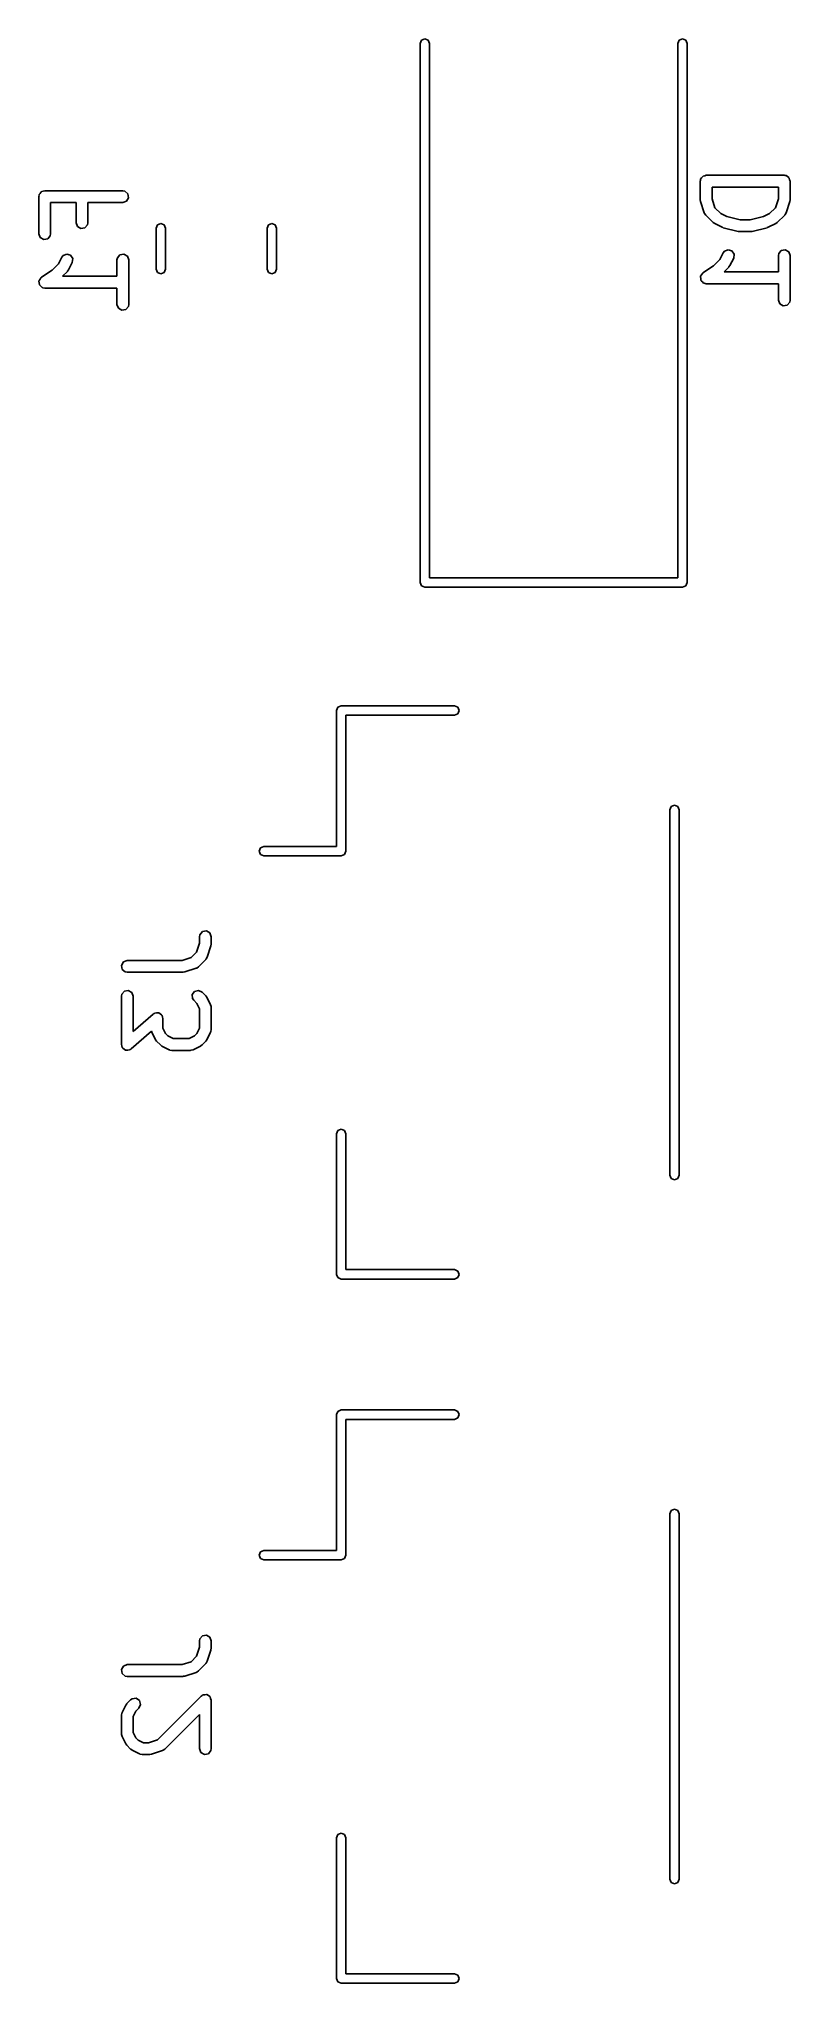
# Model space of a CAD drawing. Extents: x 3.206 to 3.584, y 0.436 to 1.416.
import ezdxf

# ---------------------------------------------------------------- set-up
doc = ezdxf.new("R2010")
doc.units = 0
doc.header["$MEASUREMENT"] = 0
doc.layers.add('BLACK', color=7, linetype='CONTINUOUS')

msp = doc.modelspace()

# ---------------------------------------------------------------- linework, layer by layer
at = {"layer": 'BLACK', "linetype": 'CONTINUOUS'}
for p, q in [((3.39768, 1.41343), (3.39837, 1.4151)), ((3.39768, 1.14177), (3.39768, 1.41343)), ((3.39837, 1.4151), (3.40004, 1.41579)), ((3.40004, 1.41579), (3.40171, 1.4151)), ((3.40171, 1.4151), (3.4024, 1.41343)), ((3.4024, 1.41343), (3.4024, 1.14413)), ((3.5276, 1.41343), (3.52829, 1.4151)), ((3.5276, 1.14413), (3.5276, 1.41343)), ((3.52829, 1.4151), (3.52996, 1.41579)), ((3.52996, 1.41579), (3.53163, 1.4151)), ((3.53163, 1.4151), (3.53232, 1.41343)), ((3.53232, 1.41343), (3.53232, 1.14177)), ((3.53891, 1.34406), (3.53898, 1.34444)), ((3.53891, 1.33469), (3.53891, 1.34406)), ((3.53896, 1.34457), (3.53902, 1.34469)), ((3.53898, 1.34444), (3.53896, 1.34457)), ((3.53902, 1.34469), (3.53909, 1.34507)), ((3.53909, 1.34507), (3.53958, 1.34566)), ((3.53958, 1.34566), (3.53997, 1.34632)), ((3.53997, 1.34632), (3.54022, 1.34641)), ((3.54022, 1.34641), (3.54039, 1.34662)), ((3.54039, 1.34662), (3.54114, 1.34675)), ((3.54114, 1.34675), (3.54187, 1.34701)), ((3.54187, 1.34701), (3.58124, 1.34701)), ((3.58124, 1.34701), (3.58162, 1.34694)), ((3.58162, 1.34694), (3.58175, 1.34697)), ((3.58175, 1.34697), (3.58186, 1.3469)), ((3.58186, 1.3469), (3.58225, 1.34683)), ((3.58225, 1.34683), (3.58283, 1.34634)), ((3.58283, 1.34634), (3.5835, 1.34596)), ((3.5835, 1.34596), (3.58359, 1.34571)), ((3.58359, 1.34571), (3.58379, 1.34554)), ((3.58379, 1.34554), (3.58393, 1.34478)), ((3.58393, 1.34478), (3.58419, 1.34406)), ((3.58419, 1.34406), (3.58419, 1.33469)), ((3.20553, 1.33625), (3.20559, 1.33663)), ((3.20553, 1.3175), (3.20553, 1.33625)), ((3.20557, 1.33676), (3.20564, 1.33687)), ((3.20559, 1.33663), (3.20557, 1.33676)), ((3.20564, 1.33687), (3.2057, 1.33726)), ((3.2057, 1.33726), (3.2062, 1.33784)), ((3.2062, 1.33784), (3.20658, 1.33851)), ((3.20658, 1.33851), (3.20683, 1.3386)), ((3.20683, 1.3386), (3.207, 1.3388)), ((3.207, 1.3388), (3.20776, 1.33894)), ((3.20776, 1.33894), (3.20848, 1.3392)), ((3.20848, 1.3392), (3.24785, 1.3392)), ((3.22427, 1.33329), (3.21143, 1.33329)), ((3.21143, 1.33329), (3.21143, 1.3175)), ((3.22427, 1.32312), (3.22427, 1.33329)), ((3.24785, 1.33329), (3.23018, 1.33329)), ((3.23018, 1.33329), (3.23018, 1.32312)), ((3.24785, 1.3392), (3.24886, 1.33902)), ((3.24975, 1.33398), (3.24785, 1.33329)), ((3.24886, 1.33902), (3.25041, 1.33772)), ((3.25076, 1.33573), (3.24975, 1.33398)), ((3.25041, 1.33772), (3.25076, 1.33573)), ((3.53893, 1.33462), (3.53891, 1.33469)), ((3.53906, 1.33375), (3.53893, 1.33462)), ((3.54094, 1.32813), (3.53906, 1.33375)), ((3.54482, 1.34111), (3.54482, 1.33516)), ((3.57828, 1.34111), (3.54482, 1.34111)), ((3.54482, 1.33516), (3.54632, 1.33066)), ((3.57678, 1.33066), (3.57828, 1.33516)), ((3.57828, 1.33516), (3.57828, 1.34111)), ((3.58404, 1.33375), (3.58216, 1.32813)), ((3.58419, 1.33469), (3.58403, 1.33382)), ((3.58403, 1.33382), (3.58404, 1.33375)), ((3.54105, 1.32799), (3.54094, 1.32813)), ((3.54106, 1.32781), (3.54105, 1.32799)), ((3.54165, 1.32697), (3.54106, 1.32781)), ((3.5454, 1.32322), (3.54165, 1.32697)), ((3.54632, 1.33066), (3.54924, 1.32774)), ((3.54924, 1.32774), (3.55227, 1.32622)), ((3.55227, 1.32622), (3.5591, 1.32451)), ((3.5591, 1.32451), (3.564, 1.32451)), ((3.564, 1.32451), (3.57083, 1.32622)), ((3.57083, 1.32622), (3.57386, 1.32774)), ((3.57386, 1.32774), (3.57678, 1.33066)), ((3.58145, 1.32697), (3.5777, 1.32322)), ((3.58152, 1.32713), (3.58145, 1.32697)), ((3.58167, 1.32723), (3.58152, 1.32713)), ((3.58216, 1.32813), (3.58167, 1.32723)), ((3.20622, 1.3156), (3.20553, 1.3175)), ((3.20797, 1.31459), (3.20622, 1.3156)), ((3.20996, 1.31494), (3.20797, 1.31459)), ((3.21125, 1.31649), (3.20996, 1.31494)), ((3.21143, 1.3175), (3.21125, 1.31649)), ((3.22497, 1.32123), (3.22427, 1.32312)), ((3.22671, 1.32022), (3.22497, 1.32123)), ((3.2287, 1.32057), (3.22671, 1.32022)), ((3.23, 1.32211), (3.2287, 1.32057)), ((3.23018, 1.32312), (3.23, 1.32211)), ((3.26469, 1.32029), (3.26538, 1.32196)), ((3.26469, 1.29971), (3.26469, 1.32029)), ((3.26538, 1.32196), (3.26705, 1.32265)), ((3.26705, 1.32265), (3.26872, 1.32196)), ((3.26872, 1.32196), (3.26941, 1.32029)), ((3.26941, 1.32029), (3.26941, 1.29971)), ((3.32059, 1.32029), (3.32128, 1.32196)), ((3.32059, 1.29971), (3.32059, 1.32029)), ((3.32128, 1.32196), (3.32295, 1.32265)), ((3.32295, 1.32265), (3.32462, 1.32196)), ((3.32462, 1.32196), (3.32531, 1.32029)), ((3.32531, 1.32029), (3.32531, 1.29971)), ((3.54546, 1.3232), (3.5454, 1.32322)), ((3.54617, 1.32267), (3.54546, 1.3232)), ((3.54992, 1.3208), (3.54617, 1.32267)), ((3.55006, 1.32078), (3.54992, 1.3208)), ((3.55052, 1.32057), (3.55006, 1.32078)), ((3.55802, 1.3187), (3.55052, 1.32057)), ((3.55816, 1.31871), (3.55802, 1.3187)), ((3.55874, 1.31861), (3.55816, 1.31871)), ((3.56436, 1.31861), (3.55874, 1.31861)), ((3.56449, 1.31866), (3.56436, 1.31861)), ((3.56508, 1.3187), (3.56449, 1.31866)), ((3.57258, 1.32057), (3.56508, 1.3187)), ((3.57269, 1.32065), (3.57258, 1.32057)), ((3.57318, 1.3208), (3.57269, 1.32065)), ((3.57693, 1.32267), (3.57318, 1.3208)), ((3.57698, 1.32272), (3.57693, 1.32267)), ((3.5777, 1.32322), (3.57698, 1.32272)), ((3.21543, 1.30238), (3.21709, 1.3057)), ((3.21709, 1.3057), (3.2177, 1.30652)), ((3.2177, 1.30652), (3.21955, 1.30732)), ((3.21955, 1.30732), (3.22149, 1.30675)), ((3.22149, 1.30675), (3.2226, 1.30506)), ((3.2226, 1.30506), (3.22237, 1.30306)), ((3.2449, 1.30438), (3.24507, 1.30539)), ((3.2449, 1.29608), (3.2449, 1.30438)), ((3.24507, 1.30539), (3.24637, 1.30693)), ((3.24637, 1.30693), (3.24836, 1.30728)), ((3.24836, 1.30728), (3.25011, 1.30627)), ((3.25011, 1.30627), (3.2508, 1.30438)), ((3.2508, 1.30438), (3.2508, 1.28188)), ((3.54561, 1.30136), (3.54881, 1.30456)), ((3.54881, 1.30456), (3.55047, 1.30788)), ((3.55047, 1.30788), (3.55108, 1.30871)), ((3.55108, 1.30871), (3.55294, 1.30951)), ((3.55294, 1.30951), (3.55487, 1.30894)), ((3.55575, 1.30524), (3.55388, 1.30149)), ((3.55487, 1.30894), (3.55599, 1.30725)), ((3.55599, 1.30725), (3.55575, 1.30524)), ((3.57828, 1.30656), (3.57846, 1.30757)), ((3.57828, 1.29827), (3.57828, 1.30656)), ((3.57846, 1.30757), (3.57976, 1.30912)), ((3.57976, 1.30912), (3.58175, 1.30947)), ((3.58175, 1.30947), (3.5835, 1.30846)), ((3.5835, 1.30846), (3.58419, 1.30656)), ((3.58419, 1.30656), (3.58419, 1.28407)), ((3.20565, 1.29396), (3.20615, 1.29465)), ((3.20615, 1.29465), (3.20658, 1.29539)), ((3.20658, 1.29539), (3.20674, 1.29545)), ((3.20674, 1.29545), (3.20684, 1.29558)), ((3.20684, 1.29558), (3.21222, 1.29917)), ((3.21222, 1.29917), (3.21543, 1.30238)), ((3.21994, 1.29854), (3.21748, 1.29608)), ((3.21748, 1.29608), (3.2449, 1.29608)), ((3.21997, 1.2986), (3.21994, 1.29854)), ((3.22049, 1.29931), (3.21997, 1.2986)), ((3.22237, 1.30306), (3.22049, 1.29931)), ((3.26538, 1.29804), (3.26469, 1.29971)), ((3.26705, 1.29735), (3.26538, 1.29804)), ((3.26872, 1.29804), (3.26705, 1.29735)), ((3.26941, 1.29971), (3.26872, 1.29804)), ((3.32128, 1.29804), (3.32059, 1.29971)), ((3.32295, 1.29735), (3.32128, 1.29804)), ((3.32462, 1.29804), (3.32295, 1.29735)), ((3.32531, 1.29971), (3.32462, 1.29804)), ((3.53896, 1.29583), (3.53904, 1.29597)), ((3.53911, 1.29498), (3.53896, 1.29583)), ((3.53903, 1.29614), (3.53954, 1.29683)), ((3.53904, 1.29597), (3.53903, 1.29614)), ((3.53916, 1.29413), (3.53911, 1.29498)), ((3.53928, 1.29401), (3.53916, 1.29413)), ((3.53931, 1.29384), (3.53928, 1.29401)), ((3.53954, 1.29683), (3.53997, 1.29758)), ((3.53997, 1.29758), (3.54013, 1.29763)), ((3.54013, 1.29763), (3.54023, 1.29777)), ((3.54023, 1.29777), (3.54561, 1.30136)), ((3.55333, 1.30073), (3.55087, 1.29827)), ((3.55087, 1.29827), (3.57828, 1.29827)), ((3.55335, 1.30078), (3.55333, 1.30073)), ((3.55388, 1.30149), (3.55335, 1.30078)), ((3.20557, 1.29364), (3.20566, 1.29379)), ((3.20572, 1.2928), (3.20557, 1.29364)), ((3.20566, 1.29379), (3.20565, 1.29396)), ((3.20578, 1.29194), (3.20572, 1.2928)), ((3.20589, 1.29182), (3.20578, 1.29194)), ((3.20592, 1.29165), (3.20589, 1.29182)), ((3.20658, 1.2911), (3.20592, 1.29165)), ((3.20717, 1.29048), (3.20658, 1.2911)), ((3.20734, 1.29046), (3.20717, 1.29048)), ((3.20747, 1.29035), (3.20734, 1.29046)), ((3.20848, 1.29017), (3.20747, 1.29035)), ((3.2449, 1.29017), (3.20848, 1.29017)), ((3.2449, 1.28188), (3.2449, 1.29017)), ((3.53996, 1.29329), (3.53931, 1.29384)), ((3.54056, 1.29267), (3.53996, 1.29329)), ((3.54073, 1.29265), (3.54056, 1.29267)), ((3.54086, 1.29254), (3.54073, 1.29265)), ((3.54187, 1.29236), (3.54086, 1.29254)), ((3.57828, 1.29236), (3.54187, 1.29236)), ((3.57828, 1.28407), (3.57828, 1.29236)), ((3.24559, 1.27998), (3.2449, 1.28188)), ((3.24734, 1.27897), (3.24559, 1.27998)), ((3.24933, 1.27932), (3.24734, 1.27897)), ((3.25062, 1.28087), (3.24933, 1.27932)), ((3.2508, 1.28188), (3.25062, 1.28087)), ((3.57897, 1.28217), (3.57828, 1.28407)), ((3.58072, 1.28116), (3.57897, 1.28217)), ((3.58271, 1.28151), (3.58072, 1.28116)), ((3.58401, 1.28306), (3.58271, 1.28151)), ((3.58419, 1.28407), (3.58401, 1.28306)), ((3.39837, 1.1401), (3.39768, 1.14177)), ((3.40004, 1.13941), (3.39837, 1.1401)), ((3.52996, 1.13941), (3.40004, 1.13941)), ((3.4024, 1.14413), (3.5276, 1.14413)), ((3.53163, 1.1401), (3.52996, 1.13941)), ((3.53232, 1.14177), (3.53163, 1.1401)), ((3.35551, 1.07713), (3.3562, 1.0788)), ((3.3562, 1.0788), (3.35787, 1.07949)), ((3.35787, 1.07949), (3.41496, 1.07949)), ((3.41496, 1.07949), (3.41663, 1.0788)), ((3.41663, 1.0788), (3.41732, 1.07713)), ((3.35551, 1.00862), (3.35551, 1.07713)), ((3.41496, 1.07476), (3.36024, 1.07476)), ((3.36024, 1.07476), (3.36024, 1.00626)), ((3.41663, 1.07546), (3.41496, 1.07476)), ((3.41732, 1.07713), (3.41663, 1.07546)), ((3.52431, 1.0288), (3.52598, 1.02949)), ((3.52598, 1.02949), (3.52765, 1.0288)), ((3.52362, 1.02713), (3.52431, 1.0288)), ((3.52362, 0.842874), (3.52362, 1.02713)), ((3.52765, 1.0288), (3.52835, 1.02713)), ((3.52835, 1.02713), (3.52835, 0.842874)), ((3.31654, 1.00626), (3.31723, 1.00793)), ((3.31723, 1.00459), (3.31654, 1.00626)), ((3.31723, 1.00793), (3.3189, 1.00862)), ((3.3189, 1.0039), (3.31723, 1.00459)), ((3.3189, 1.00862), (3.35551, 1.00862)), ((3.35787, 1.0039), (3.3189, 1.0039)), ((3.35954, 1.00459), (3.35787, 1.0039)), ((3.36024, 1.00626), (3.35954, 1.00459)), ((3.28651, 0.963121), (3.28669, 0.964131)), ((3.28651, 0.959851), (3.28651, 0.963121)), ((3.28669, 0.964131), (3.28799, 0.965679)), ((3.28799, 0.965679), (3.28998, 0.966029)), ((3.28998, 0.966029), (3.29173, 0.965019)), ((3.29173, 0.965019), (3.29242, 0.963121)), ((3.29242, 0.963121), (3.29242, 0.959372)), ((3.2482, 0.950385), (3.25009, 0.951076)), ((3.25009, 0.951076), (3.27774, 0.951076)), ((3.27774, 0.951076), (3.28224, 0.952579)), ((3.28224, 0.952579), (3.28501, 0.955343)), ((3.28501, 0.955343), (3.28651, 0.959851)), ((3.28968, 0.95166), (3.28593, 0.94791)), ((3.28975, 0.95182), (3.28968, 0.95166)), ((3.2899, 0.951912), (3.28975, 0.95182)), ((3.29039, 0.952814), (3.2899, 0.951912)), ((3.29226, 0.958438), (3.29039, 0.952814)), ((3.29242, 0.959372), (3.29226, 0.958503)), ((3.29226, 0.958503), (3.29226, 0.958438)), ((3.24719, 0.948636), (3.2482, 0.950385)), ((3.24754, 0.946647), (3.24719, 0.948636)), ((3.24908, 0.945349), (3.24754, 0.946647)), ((3.25009, 0.945171), (3.24908, 0.945349)), ((3.27822, 0.945171), (3.25009, 0.945171)), ((3.27828, 0.945193), (3.27822, 0.945171)), ((3.27915, 0.945322), (3.27828, 0.945193)), ((3.28477, 0.947197), (3.27915, 0.945322)), ((3.28491, 0.947307), (3.28477, 0.947197)), ((3.28509, 0.947322), (3.28491, 0.947307)), ((3.28593, 0.94791), (3.28509, 0.947322)), ((3.24714, 0.933125), (3.24732, 0.934135)), ((3.24714, 0.908753), (3.24714, 0.933125)), ((3.24732, 0.934135), (3.24862, 0.935682)), ((3.24862, 0.935682), (3.25061, 0.936033)), ((3.25061, 0.936033), (3.25236, 0.935023)), ((3.25236, 0.935023), (3.25305, 0.933125)), ((3.25305, 0.933125), (3.25305, 0.915261)), ((3.28286, 0.933889), (3.28402, 0.935544)), ((3.28304, 0.931877), (3.28286, 0.933889)), ((3.28363, 0.931037), (3.28304, 0.931877)), ((3.28402, 0.935544), (3.28597, 0.936067)), ((3.28597, 0.936067), (3.2878, 0.935213)), ((3.2878, 0.935213), (3.28968, 0.933338)), ((3.28968, 0.933338), (3.29018, 0.932615)), ((3.29018, 0.932615), (3.29023, 0.932571)), ((3.29023, 0.932571), (3.2921, 0.928821)), ((3.25305, 0.915261), (3.26315, 0.924099)), ((3.26315, 0.924099), (3.26353, 0.924329)), ((3.26353, 0.924329), (3.26362, 0.924434)), ((3.26362, 0.924434), (3.26374, 0.924455)), ((3.26374, 0.924455), (3.26402, 0.92463)), ((3.26402, 0.92463), (3.26482, 0.924646)), ((3.26482, 0.924646), (3.2656, 0.924785)), ((3.2656, 0.924785), (3.26581, 0.924667)), ((3.26581, 0.924667), (3.26604, 0.924672)), ((3.26604, 0.924672), (3.26666, 0.924173)), ((3.26666, 0.924173), (3.26735, 0.923775)), ((3.26735, 0.923775), (3.26743, 0.923553)), ((3.26743, 0.923553), (3.26762, 0.923406)), ((3.26762, 0.923406), (3.26777, 0.922625)), ((3.26777, 0.922625), (3.26804, 0.921877)), ((3.26804, 0.921877), (3.26804, 0.916949)), ((3.28516, 0.929501), (3.28363, 0.931037)), ((3.28651, 0.926804), (3.28516, 0.929501)), ((3.28651, 0.916949), (3.28651, 0.926804)), ((3.2921, 0.928821), (3.2924, 0.927839)), ((3.2924, 0.927839), (3.29236, 0.927667)), ((3.29236, 0.927667), (3.29242, 0.927501)), ((3.29242, 0.927501), (3.29242, 0.916252)), ((3.26228, 0.915496), (3.25204, 0.906531)), ((3.26245, 0.914932), (3.26228, 0.915496)), ((3.26433, 0.911182), (3.26245, 0.914932)), ((3.26804, 0.916949), (3.26939, 0.914252)), ((3.26939, 0.914252), (3.27059, 0.913055)), ((3.27059, 0.913055), (3.27329, 0.911706)), ((3.27329, 0.911706), (3.28127, 0.911706)), ((3.28127, 0.911706), (3.28397, 0.913055)), ((3.28397, 0.913055), (3.28516, 0.914252)), ((3.28516, 0.914252), (3.28651, 0.916949)), ((3.2921, 0.914932), (3.29023, 0.911182)), ((3.29212, 0.915107), (3.2921, 0.914932)), ((3.29224, 0.915242), (3.29212, 0.915107)), ((3.29242, 0.916252), (3.29224, 0.915242)), ((3.24741, 0.908005), (3.24714, 0.908753)), ((3.24757, 0.907224), (3.24741, 0.908005)), ((3.24775, 0.907077), (3.24757, 0.907224)), ((3.24783, 0.906855), (3.24775, 0.907077)), ((3.24852, 0.906457), (3.24783, 0.906855)), ((3.24914, 0.905958), (3.24852, 0.906457)), ((3.24938, 0.905963), (3.24914, 0.905958)), ((3.24958, 0.905845), (3.24938, 0.905963)), ((3.25036, 0.905984), (3.24958, 0.905845)), ((3.25116, 0.906), (3.25036, 0.905984)), ((3.25145, 0.906175), (3.25116, 0.906)), ((3.25157, 0.906196), (3.25145, 0.906175)), ((3.25166, 0.906301), (3.25157, 0.906196)), ((3.25204, 0.906531), (3.25166, 0.906301)), ((3.26437, 0.911138), (3.26433, 0.911182)), ((3.26488, 0.910415), (3.26437, 0.911138)), ((3.26675, 0.90854), (3.26488, 0.910415)), ((3.26681, 0.908513), (3.26675, 0.90854)), ((3.26752, 0.907987), (3.26681, 0.908513)), ((3.27127, 0.906112), (3.26752, 0.907987)), ((3.27145, 0.906092), (3.27127, 0.906112)), ((3.27158, 0.905979), (3.27145, 0.906092)), ((3.27259, 0.905801), (3.27158, 0.905979)), ((3.28196, 0.905801), (3.27259, 0.905801)), ((3.28213, 0.905861), (3.28196, 0.905801)), ((3.2823, 0.90582), (3.28213, 0.905861)), ((3.28329, 0.906112), (3.2823, 0.90582)), ((3.28703, 0.907987), (3.28329, 0.906112)), ((3.28708, 0.908034), (3.28703, 0.907987)), ((3.2878, 0.90854), (3.28708, 0.908034)), ((3.28968, 0.910415), (3.2878, 0.90854)), ((3.2897, 0.910473), (3.28968, 0.910415)), ((3.29023, 0.911182), (3.2897, 0.910473)), ((3.35551, 0.86374), (3.3562, 0.86541)), ((3.35551, 0.792874), (3.35551, 0.86374)), ((3.3562, 0.86541), (3.35787, 0.866102)), ((3.35787, 0.866102), (3.35954, 0.86541)), ((3.35954, 0.86541), (3.36024, 0.86374)), ((3.36024, 0.86374), (3.36024, 0.795236)), ((3.52431, 0.841204), (3.52362, 0.842874)), ((3.52598, 0.840512), (3.52431, 0.841204)), ((3.52765, 0.841204), (3.52598, 0.840512)), ((3.52835, 0.842874), (3.52765, 0.841204)), ((3.36024, 0.795236), (3.41496, 0.795236)), ((3.41496, 0.795236), (3.41663, 0.794544)), ((3.41663, 0.794544), (3.41732, 0.792874)), ((3.3562, 0.791204), (3.35551, 0.792874)), ((3.35787, 0.790512), (3.3562, 0.791204)), ((3.41496, 0.790512), (3.35787, 0.790512)), ((3.41663, 0.791204), (3.41496, 0.790512)), ((3.41732, 0.792874), (3.41663, 0.791204)), ((3.35551, 0.722126), (3.3562, 0.723796)), ((3.35551, 0.653622), (3.35551, 0.722126)), ((3.3562, 0.723796), (3.35787, 0.724488)), ((3.35787, 0.724488), (3.41496, 0.724488)), ((3.41496, 0.719764), (3.36024, 0.719764)), ((3.36024, 0.719764), (3.36024, 0.65126)), ((3.41496, 0.724488), (3.41663, 0.723796)), ((3.41663, 0.720456), (3.41496, 0.719764)), ((3.41663, 0.723796), (3.41732, 0.722126)), ((3.41732, 0.722126), (3.41663, 0.720456)), ((3.52362, 0.672126), (3.52431, 0.673796)), ((3.52362, 0.487874), (3.52362, 0.672126)), ((3.52431, 0.673796), (3.52598, 0.674488)), ((3.52598, 0.674488), (3.52765, 0.673796)), ((3.52765, 0.673796), (3.52835, 0.672126)), ((3.52835, 0.672126), (3.52835, 0.487874)), ((3.31654, 0.65126), (3.31723, 0.65293)), ((3.31723, 0.64959), (3.31654, 0.65126)), ((3.31723, 0.65293), (3.3189, 0.653622)), ((3.3189, 0.648898), (3.31723, 0.64959)), ((3.3189, 0.653622), (3.35551, 0.653622)), ((3.35787, 0.648898), (3.3189, 0.648898)), ((3.35954, 0.64959), (3.35787, 0.648898)), ((3.36024, 0.65126), (3.35954, 0.64959)), ((3.28651, 0.608121), (3.28669, 0.609131)), ((3.28651, 0.604851), (3.28651, 0.608121)), ((3.28669, 0.609131), (3.28799, 0.610679)), ((3.28799, 0.610679), (3.28998, 0.611029)), ((3.28998, 0.611029), (3.29173, 0.610019)), ((3.29173, 0.610019), (3.29242, 0.608121)), ((3.29242, 0.608121), (3.29242, 0.604372)), ((3.28224, 0.597579), (3.28501, 0.600343)), ((3.28501, 0.600343), (3.28651, 0.604851)), ((3.29226, 0.603438), (3.29039, 0.597814)), ((3.29242, 0.604372), (3.29226, 0.603503)), ((3.29226, 0.603503), (3.29226, 0.603438)), ((3.24719, 0.593636), (3.2482, 0.595385)), ((3.24754, 0.591647), (3.24719, 0.593636)), ((3.24908, 0.590349), (3.24754, 0.591647)), ((3.2482, 0.595385), (3.25009, 0.596076)), ((3.25009, 0.590171), (3.24908, 0.590349)), ((3.25009, 0.596076), (3.27774, 0.596076)), ((3.27822, 0.590171), (3.25009, 0.590171)), ((3.27774, 0.596076), (3.28224, 0.597579)), ((3.27828, 0.590193), (3.27822, 0.590171)), ((3.27915, 0.590322), (3.27828, 0.590193)), ((3.28477, 0.592197), (3.27915, 0.590322)), ((3.28491, 0.592307), (3.28477, 0.592197)), ((3.28509, 0.592322), (3.28491, 0.592307)), ((3.28593, 0.59291), (3.28509, 0.592322)), ((3.28968, 0.59666), (3.28593, 0.59291)), ((3.28975, 0.59682), (3.28968, 0.59666)), ((3.2899, 0.596912), (3.28975, 0.59682)), ((3.29039, 0.597814), (3.2899, 0.596912)), ((3.25176, 0.578338), (3.2526, 0.578927)), ((3.2526, 0.578927), (3.25461, 0.579103)), ((3.25461, 0.579103), (3.25626, 0.577944)), ((3.26537, 0.558209), (3.28738, 0.580213)), ((3.28738, 0.580213), (3.2879, 0.580583)), ((3.2879, 0.580583), (3.28799, 0.580682)), ((3.28799, 0.580682), (3.28807, 0.580696)), ((3.28807, 0.580696), (3.28822, 0.580801)), ((3.28822, 0.580801), (3.2891, 0.580879)), ((3.2891, 0.580879), (3.28998, 0.581033)), ((3.28998, 0.581033), (3.29009, 0.580966)), ((3.29009, 0.580966), (3.29023, 0.580977)), ((3.29023, 0.580977), (3.29096, 0.580468)), ((3.29096, 0.580468), (3.29173, 0.580023)), ((3.29173, 0.580023), (3.29177, 0.579896)), ((3.29177, 0.579896), (3.29188, 0.579819)), ((3.29188, 0.579819), (3.29211, 0.57896)), ((3.29211, 0.57896), (3.29242, 0.578125)), ((3.24714, 0.570626), (3.24732, 0.571636)), ((3.24714, 0.561252), (3.24714, 0.570626)), ((3.24732, 0.571636), (3.24743, 0.571771)), ((3.24743, 0.571771), (3.24745, 0.571947)), ((3.24745, 0.571947), (3.24933, 0.575696)), ((3.24933, 0.575696), (3.24985, 0.576405)), ((3.24985, 0.576405), (3.24988, 0.576464)), ((3.24988, 0.576464), (3.25176, 0.578338)), ((3.2544, 0.572627), (3.25305, 0.569929)), ((3.25305, 0.569929), (3.25305, 0.561949)), ((3.25593, 0.574163), (3.2544, 0.572627)), ((3.25678, 0.575993), (3.25593, 0.574163)), ((3.25626, 0.577944), (3.25678, 0.575993)), ((3.28651, 0.570997), (3.26905, 0.55354)), ((3.28651, 0.553753), (3.28651, 0.570997)), ((3.29242, 0.578125), (3.29242, 0.553753)), ((3.2472, 0.561086), (3.24714, 0.561252)), ((3.24716, 0.560915), (3.2472, 0.561086)), ((3.24745, 0.559932), (3.24716, 0.560915)), ((3.24933, 0.556182), (3.24745, 0.559932)), ((3.25305, 0.561949), (3.2544, 0.559252)), ((3.2544, 0.559252), (3.25559, 0.558055)), ((3.24937, 0.556138), (3.24933, 0.556182)), ((3.24988, 0.555415), (3.24937, 0.556138)), ((3.25176, 0.55354), (3.24988, 0.555415)), ((3.25181, 0.553513), (3.25176, 0.55354)), ((3.25252, 0.552987), (3.25181, 0.553513)), ((3.25627, 0.551112), (3.25252, 0.552987)), ((3.25559, 0.558055), (3.25829, 0.556706)), ((3.25645, 0.551092), (3.25627, 0.551112)), ((3.25658, 0.550979), (3.25645, 0.551092)), ((3.25759, 0.550801), (3.25658, 0.550979)), ((3.26134, 0.550801), (3.25759, 0.550801)), ((3.25829, 0.556706), (3.26086, 0.556706)), ((3.26086, 0.556706), (3.26537, 0.558209)), ((3.2614, 0.550823), (3.26134, 0.550801)), ((3.26228, 0.550952), (3.2614, 0.550823)), ((3.2679, 0.552827), (3.26228, 0.550952)), ((3.26804, 0.552937), (3.2679, 0.552827)), ((3.26821, 0.552952), (3.26804, 0.552937)), ((3.26905, 0.55354), (3.26821, 0.552952)), ((3.2872, 0.551855), (3.28651, 0.553753)), ((3.28895, 0.550845), (3.2872, 0.551855)), ((3.29094, 0.551196), (3.28895, 0.550845)), ((3.29224, 0.552743), (3.29094, 0.551196)), ((3.29242, 0.553753), (3.29224, 0.552743)), ((3.35551, 0.50874), (3.3562, 0.51041)), ((3.3562, 0.51041), (3.35787, 0.511102)), ((3.35787, 0.511102), (3.35954, 0.51041)), ((3.35954, 0.51041), (3.36024, 0.50874)), ((3.35551, 0.437874), (3.35551, 0.50874)), ((3.36024, 0.50874), (3.36024, 0.440236)), ((3.52431, 0.486204), (3.52362, 0.487874)), ((3.52598, 0.485512), (3.52431, 0.486204)), ((3.52765, 0.486204), (3.52598, 0.485512)), ((3.52835, 0.487874), (3.52765, 0.486204)), ((3.3562, 0.436204), (3.35551, 0.437874)), ((3.35787, 0.435512), (3.3562, 0.436204)), ((3.41496, 0.435512), (3.35787, 0.435512)), ((3.36024, 0.440236), (3.41496, 0.440236)), ((3.41496, 0.440236), (3.41663, 0.439544)), ((3.41663, 0.436204), (3.41496, 0.435512)), ((3.41663, 0.439544), (3.41732, 0.437874)), ((3.41732, 0.437874), (3.41663, 0.436204))]:
    msp.add_line(p, q, dxfattribs=at)

doc.saveas('drawing.dxf')
